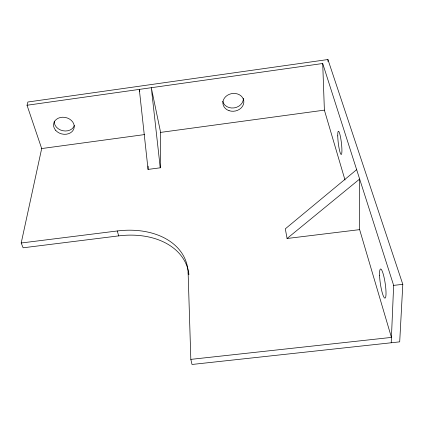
<?xml version="1.0" encoding="UTF-8"?>
<svg xmlns="http://www.w3.org/2000/svg" width="424" height="424" viewBox="0 0 424 424"><rect width="100%" height="100%" fill="white"/><g stroke="black" fill="none" stroke-linecap="round" stroke-linejoin="round"><path stroke-width="0.64" d="M188.94 274.545A75.753 53.148 -18.1 0 0 118.678 235.882L23.119 247.796L21.2 243.005L117.289 230.969A76.225 53.085 -18 0 1 188.124 272.817L190.832 359.377L391.431 337.409L359.637 229.633L359.647 179.034L287.069 238.489L285.315 228.833L356.648 169.664M160.251 167.809L160.611 132.399L151.304 87.704L160.251 167.809L148.056 169.415L139.316 89.395L139.745 91.335M148.056 169.415L148.156 166.134M391.204 342.778L393.647 285.384L322.712 63.505L27.035 105.253L41.685 148.559L21.2 243.005M27.035 105.253L27.883 102.004L327.927 59.53L402.8 284.329L399.7 341.85L192.008 364.47L190.832 359.377M41.685 148.559L144.558 134.578M160.611 132.399L324.387 110.134L345.004 180.014M287.069 238.489L359.637 229.633M393.647 285.384L402.8 284.329M117.289 230.969L118.678 235.882M188.124 272.817L188.526 274.72M322.712 63.505L324.387 110.134M327.927 59.53L327.991 61.507M74.417 125.488A10.383 8.427 12.7 0 1 62.805 130.725A10.383 8.427 12.7 0 1 54.219 121.206M243.376 98.342A10.462 8.856 -9.4 0 1 234.08 107.908A10.462 8.856 -9.4 0 1 222.706 101.204M379.581 275.69A14.729 2.401 81.4 0 0 384.822 298.12A14.729 2.401 81.4 0 0 383.964 276.909A14.729 2.401 81.4 0 0 379.581 275.69M55.613 130.279A10.446 8.448 12.5 0 0 73.421 129.808A10.446 8.448 12.5 0 0 62.63 117.225A10.446 8.448 12.5 0 0 55.613 130.279M229.045 110.669A10.526 8.883 -9.3 0 0 243.805 100.981A10.526 8.883 -9.3 0 0 227.253 95.384A10.526 8.883 -9.3 0 0 229.045 110.669M337.748 135.892A11.702 1.558 83.1 0 0 341.013 154.378A11.702 1.558 83.1 0 0 340.726 138.256A11.702 1.558 83.1 0 0 337.748 135.892"/></g></svg>
